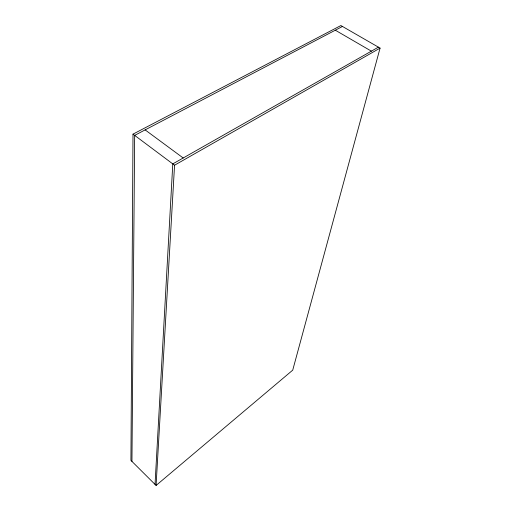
<?xml version="1.0" encoding="UTF-8"?>
<svg xmlns="http://www.w3.org/2000/svg" width="511" height="511" viewBox="0 0 511 511"><rect width="100%" height="100%" fill="white"/><g stroke="black" fill="none" stroke-linecap="round" stroke-linejoin="round"><path stroke-width="0.77" d="M133.001 134.138L130.925 460.392L156.085 485.45L292.726 370.143L380.075 48.111L340.882 25.55L133.001 134.138L174.558 165.219L156.085 485.45M131.947 461.407L134.668 135.383L342.459 26.457M155.031 484.396L172.788 163.897L378.415 47.153M174.558 165.219L380.075 48.111M335.312 30.206L371.376 51.151M145.137 129.896L183.2 157.988"/></g></svg>
